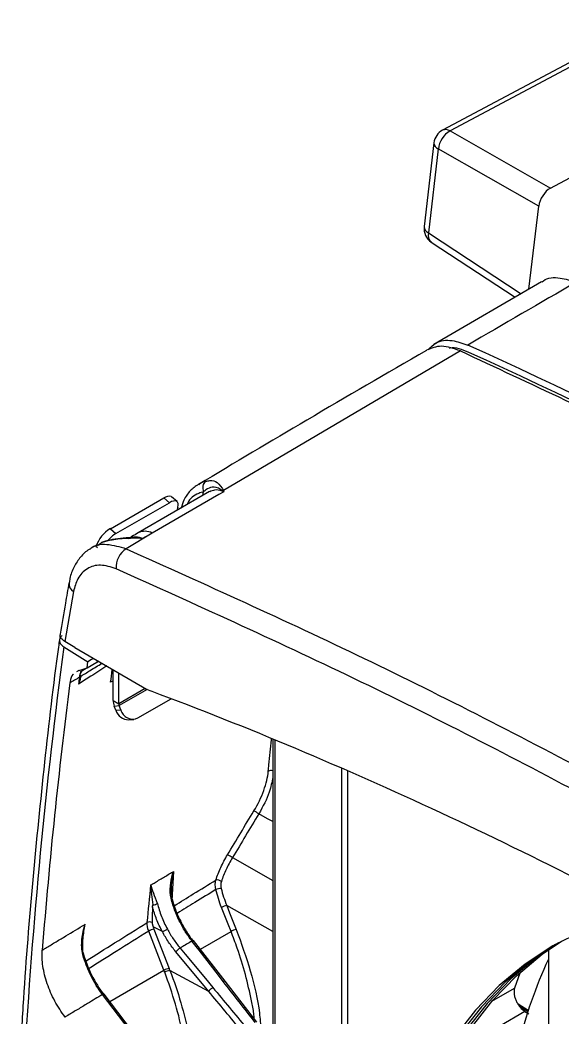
# Model space of a CAD drawing. Extents: x 14.8 to 109.8, y 1.6 to 86.6.
# Drawn here: x 69.444 to 71.452, y 69.885 to 73.575 of the extents above; entities that cross this region are included whole.
import ezdxf

# ---------------------------------------------------------------- set-up
doc = ezdxf.new("R2010")
doc.units = 0
doc.header["$MEASUREMENT"] = 0
doc.layers.add('OBJECT', color=7, linetype='CONTINUOUS')

msp = doc.modelspace()

# ---------------------------------------------------------------- linework, layer by layer
at = {"layer": 'OBJECT'}
for p, q in [((71.774, 73.5755), (71.0085, 73.1671)), ((71.8023, 73.5733), (71.0369, 73.1649)), ((71.4087, 72.9529), (72.0877, 73.3152)), ((71.0369, 73.1649), (71.4087, 72.9529)), ((70.9772, 73.1212), (70.9407, 72.8107)), ((70.9933, 73.0979), (70.9569, 72.7874)), ((71.3651, 72.8859), (70.9933, 73.0979)), ((71.3291, 72.5793), (71.3651, 72.8859)), ((70.9569, 72.7874), (71.3, 72.5624)), ((70.9674, 72.7535), (71.2783, 72.5497)), ((71.3755, 72.6062), (70.9772, 72.3747)), ((71.0752, 72.3507), (70.1976, 71.834)), ((70.1463, 71.83), (69.8815, 71.6771)), ((70.026, 71.7929), (70.0055, 71.811)), ((70.1217, 71.8158), (70.1241, 71.8297)), ((69.7786, 71.6928), (69.9766, 71.8071)), ((69.7991, 71.6747), (69.9971, 71.789)), ((69.9971, 71.789), (69.9766, 71.8071)), ((70.0286, 71.7725), (70.0253, 71.7601)), ((69.7786, 71.6928), (69.7991, 71.6747)), ((69.9333, 71.6764), (69.8371, 71.6187)), ((69.9333, 71.6764), (69.8981, 71.6565)), ((69.7294, 71.6333), (69.7053, 71.6189)), ((69.7316, 71.6217), (69.7252, 71.6274)), ((69.7482, 71.6418), (69.7316, 71.6298)), ((69.642, 71.4597), (69.61, 71.275)), ((69.6469, 71.2535), (69.61, 71.275)), ((69.6066, 71.2556), (69.6958, 71.2003)), ((69.6469, 71.2535), (69.9126, 71.0988)), ((69.6929, 71.1772), (69.6958, 71.2003)), ((69.6929, 71.1772), (69.7291, 71.199)), ((69.7299, 71.2052), (69.7291, 71.199)), ((69.7291, 71.1991), (69.7348, 71.2024)), ((69.662, 71.1684), (69.6535, 71.1624)), ((69.675, 71.1721), (69.6668, 71.1566)), ((69.6669, 71.1632), (69.6894, 71.1762)), ((69.6675, 71.1519), (69.6678, 71.1475)), ((69.7885, 71.0572), (69.7885, 71.1711)), ((69.8097, 71.0449), (69.8097, 71.1587)), ((69.6639, 71.143), (69.6638, 71.1422)), ((69.7885, 71.1295), (69.7797, 71.1242)), ((69.9078, 71.1016), (69.8097, 71.0449)), ((69.915, 71.0979), (69.8111, 71.038)), ((69.7885, 71.0572), (69.8097, 71.0449)), ((69.7928, 71.0364), (69.8111, 71.038)), ((69.7988, 71.0207), (69.7928, 71.0364)), ((69.8172, 71.0224), (69.8111, 71.038)), ((69.8808, 70.9922), (70.0042, 71.0634)), ((69.7988, 71.0207), (69.8172, 71.0224)), ((69.8466, 70.9855), (69.865, 70.9871)), ((70.3798, 70.9131), (70.3798, 69.5082)), ((70.3892, 68.9229), (70.3892, 70.9094)), ((70.6353, 70.8047), (70.6353, 65.9561)), ((70.6565, 70.7952), (70.6565, 65.9683)), ((70.2309, 70.4754), (70.3798, 70.3912)), ((70.0125, 70.4242), (70.0062, 70.3171)), ((69.977, 70.0585), (69.9208, 70.2035)), ((69.9712, 70.2015), (69.9374, 70.2198)), ((69.9402, 70.2104), (69.9965, 70.0654)), ((70.1119, 70.1364), (70.2256, 70.202)), ((70.2033, 70.0187), (70.0871, 70.1683)), ((70.1428, 69.9805), (70.0211, 70.1269)), ((71.4008, 70.134), (71.4008, 69.6751)), ((69.777, 69.943), (69.977, 70.0585)), ((70.1428, 69.9805), (69.9994, 70.0578)), ((71.2956, 70.0474), (71.2753, 69.9924)), ((70.3208, 69.867), (70.2033, 70.0186)), ((69.9828, 69.673), (69.7562, 69.9703)), ((71.1918, 69.9442), (71.2753, 69.9924)), ((71.3262, 69.9098), (71.2888, 69.9329)), ((71.3143, 69.9059), (71.2215, 69.8523)), ((71.3247, 69.9053), (71.2955, 69.9234)), ((71.3143, 69.9059), (71.3282, 69.8973))]:
    msp.add_line(p, q, dxfattribs=at)
at = {"layer": 'OBJECT', "flags": 128}
for points in [[(70.1986, 71.8295), (70.1798, 71.8187), (70.0566, 71.7475), (69.9333, 71.6764)], [(69.9766, 71.8071), (69.9847, 71.8111), (69.992, 71.8134), (69.9984, 71.8138), (70.0034, 71.8125), (70.0055, 71.811)], [(70.0286, 71.7725), (70.0299, 71.78), (70.0295, 71.7863), (70.0275, 71.7911), (70.0239, 71.7943), (70.0188, 71.7957), (70.0125, 71.7952), (70.0052, 71.793), (69.9971, 71.789)], [(69.7167, 71.2129), (69.7092, 71.2084), (69.6958, 71.2003)], [(69.662, 71.1684), (69.6774, 71.1728), (69.6929, 71.1772)], [(70.3798, 70.6086), (70.3609, 70.6192), (70.3287, 70.6375)], [(70.2097, 70.2983), (70.2205, 70.2711), (70.2452, 70.2091)], [(70.3798, 70.2022), (70.3039, 70.2451), (70.2097, 70.2983)], [(70.2256, 70.202), (70.2148, 70.2292), (70.1901, 70.2913)], [(71.7477, 70.2738), (71.6433, 70.2468), (71.527, 70.2037), (71.4173, 70.1484), (71.3145, 70.081), (71.2191, 70.0018), (71.1315, 69.9112), (71.052, 69.8096)], [(70.0806, 70.1667), (70.0825, 70.1677), (70.0842, 70.1684), (70.0856, 70.1687), (70.0865, 70.1687), (70.0871, 70.1683)], [(70.1969, 70.0171), (70.1789, 70.0402), (70.1072, 70.1325), (70.0806, 70.1667)], [(70.8078, 68.6972), (70.8127, 68.8679), (70.8275, 69.0322), (70.852, 69.1894), (70.8861, 69.3388), (70.9298, 69.4798), (70.9827, 69.6118), (71.0448, 69.7341), (71.1157, 69.8463), (71.1951, 69.948), (71.2827, 70.0385), (71.3781, 70.1177), (71.4495, 70.1663)], [(71.4267, 70.1537), (71.3357, 70.0932), (71.2403, 70.0141), (71.1527, 69.9235), (71.0733, 69.8218)], [(71.4387, 70.1605), (71.3569, 70.1055), (71.2615, 70.0263), (71.1739, 69.9357), (71.0945, 69.8341)], [(69.6798, 70.1177), (69.6788, 70.1169), (69.677, 70.1157)], [(70.0367, 70.1406), (70.0555, 70.118), (70.1307, 70.0276), (70.1585, 69.9942)], [(70.1969, 70.0171), (70.1988, 70.018), (70.2005, 70.0187), (70.2018, 70.019), (70.2028, 70.019), (70.2033, 70.0187)], [(69.9762, 69.6715), (69.9585, 69.6947), (69.8878, 69.7876), (69.7497, 69.9688)]]:
    msp.add_lwpolyline(points, dxfattribs=at)
at = {"layer": 'OBJECT'}
for centre, radius, start, end in [((71.0368, 73.1142), 0.06, 118.0805, 173.2981), ((71.0808, 73.0887), 0.0879, 119.9368, 174.0166), ((71.0207, 73.1398), 0.0299, 57.0481, 113.971), ((71.0026, 73.1216), 0.0254, 180.8137, 248.605), ((71.0003, 72.8037), 0.06, 173.2981, 236.7546), ((70.9661, 72.8111), 0.0254, 180.8137, 248.6057), ((70.9885, 72.7787), 0.0328, 164.5823, 230.01), ((70.1512, 71.8439), 0.0307, 127.0524, 207.7025), ((70.2022, 71.7996), 0.0347, 97.6296, 103.5276), ((69.8427, 71.5861), 0.1245, 120.9536, 160.64), ((69.8645, 71.5674), 0.1256, 121.3447, 139.9524), ((69.9067, 71.6264), 0.0567, 61.9786, 116.3261), ((69.8835, 71.5488), 0.084, 123.5529, 182.9351), ((69.6605, 71.4896), 0.0351, 175.0606, 238.3073), ((69.6693, 71.1374), 0.00873, 98.6064, 134.1315), ((69.6646, 71.1444), 0.00164, 189.0243, 243.1379), ((69.8471, 71.0583), 0.0586, 181.1071, 202.0219), ((69.8292, 71.0453), 0.0195, 181.1094, 202.0223), ((69.8464, 71.0352), 0.0497, 196.8825, 270.2399), ((69.8614, 71.0334), 0.0456, 194.0021, 295.2507), ((70.3733, 70.7771), 0.0209, 71.8302, 117.2429), ((70.2431, 70.5122), 0.1517, 55.6729, 63.7099), ((70.1444, 70.3471), 0.1547, 56.0133, 63.8899), ((70.1726, 70.3618), 0.0309, 55.9177, 96.0199), ((70.2063, 70.2337), 0.1291, 97.6677, 106.4437), ((70.2186, 70.2429), 0.0561, 99.1174, 120.5297), ((69.9249, 70.2156), 0.0219, 66.9678, 116.065), ((69.9497, 70.1528), 0.0583, 99.4057, 119.7576), ((70.2541, 70.1537), 0.0561, 99.1191, 120.529), ((70.0689, 70.0881), 0.0616, 121.5149, 140.9188), ((73.1566, 69.3018), 1.9287, 155.5547, 165.6932), ((70.006, 70.0079), 0.0583, 99.4047, 119.7591), ((70.008, 70.0018), 0.0567, 98.7766, 119.7203), ((69.7544, 69.9632), 0.00737, 75.8225, 129.8156), ((70.1906, 69.9417), 0.0616, 121.5136, 140.9203)]:
    msp.add_arc(centre, radius, start, end, dxfattribs=at)
for centre, major_axis, ratio, start_param, end_param in [((71.4071, 72.903), (0.03, 0.052), 0.578007, 0.747774, 2.210814), ((73.6443, 46.5394), (-14.6122, 26.2034), 0.567218, 5.529298, 5.628551), ((69.3357, 69.9871), (-0.5119, 0.8591), 0.609593, 4.434066, 4.442247), ((69.3459, 69.9932), (-0.5194, 0.8721), 0.609118, 4.434204, 4.442385)]:
    msp.add_ellipse(centre, major_axis=major_axis, ratio=ratio, start_param=start_param, end_param=end_param, dxfattribs=at)
for points, knots in [([(71.3764, 72.6049), (71.3784, 72.6068), (71.3952, 72.6228), (71.4399, 72.6251), (71.4835, 72.611), (71.5032, 72.6046)], [0, 0, 0, 0, 0.068382, 0.578316, 1, 1, 1, 1]), ([(71.0752, 72.3507), (71.0511, 72.3591), (71.004, 72.3755), (70.967, 72.3603), (70.9489, 72.3529)], [0, 0, 0, 0, 0.51031, 1, 1, 1, 1]), ([(70.9571, 72.355), (70.9654, 72.364), (70.9877, 72.388), (71.0398, 72.394), (71.083, 72.379), (71.1025, 72.3723)], [0, 0, 0, 0, 0.247087, 0.659031, 1, 1, 1, 1]), ([(71.0342, 72.3607), (71.0352, 72.361), (71.0549, 72.3676), (71.0808, 72.3566), (71.1054, 72.3463)], [0, 0, 0, 0, 0.050091, 1, 1, 1, 1]), ([(70.949, 72.3527), (70.8012, 72.2669), (70.5176, 72.1024), (70.2386, 71.9359), (70.1051, 71.8563)], [0, 0, 0, 0, 0.521394, 1, 1, 1, 1]), ([(71.0752, 72.3507), (71.334, 72.2299), (71.8089, 72.0084), (72.4992, 71.6517), (72.9303, 71.4102), (73.1442, 71.2903)], [0, 0, 0, 0, 0.376504, 0.6906541, 1, 1, 1, 1]), ([(70.105, 71.8571), (70.0944, 71.8495), (70.073, 71.8342), (70.0515, 71.8032), (70.0439, 71.7792), (70.0407, 71.7691)], [0, 0, 0, 0, 0.363978, 0.732218, 1, 1, 1, 1]), ([(70.1059, 71.8551), (70.1081, 71.8573), (70.1154, 71.8646), (70.1256, 71.8668), (70.1327, 71.8684)], [0, 0, 0, 0, 0.298811, 1, 1, 1, 1]), ([(70.194, 71.8333), (70.1916, 71.835), (70.1784, 71.8442), (70.1569, 71.8486), (70.1375, 71.841), (70.127, 71.8321), (70.1241, 71.8297)], [0, 0, 0, 0, 0.098231, 0.529661, 0.86972, 1, 1, 1, 1]), ([(70.1327, 71.8684), (70.1375, 71.8693), (70.1535, 71.8724), (70.1786, 71.8655), (70.1906, 71.8455), (70.1976, 71.834)], [0, 0, 0, 0, 0.152164, 0.51166, 1, 1, 1, 1]), ([(70.1241, 71.8297), (70.118, 71.8276), (70.0944, 71.8197), (70.0708, 71.805), (70.0631, 71.7831), (70.0626, 71.7817)], [0, 0, 0, 0, 0.244504, 0.952211, 1, 1, 1, 1]), ([(70.1986, 71.8295), (70.1967, 71.8303), (70.185, 71.8351), (70.1657, 71.8385), (70.1526, 71.8318), (70.1468, 71.8289)], [0, 0, 0, 0, 0.097877, 0.605635, 1, 1, 1, 1]), ([(70.1986, 71.8295), (70.1985, 71.8296), (70.1981, 71.83), (70.1966, 71.8313), (70.1952, 71.8324), (70.194, 71.8333)], [0, 0, 0, 0, 0.046334, 0.26481, 1, 1, 1, 1]), ([(70.1976, 71.834), (70.1979, 71.8326), (70.1982, 71.8311), (70.1986, 71.8296), (70.1986, 71.8295)], [0, 0, 0, 0, 0.957097, 1, 1, 1, 1]), ([(69.8815, 71.6771), (69.8739, 71.6727), (69.8625, 71.6661), (69.8511, 71.6596), (69.8473, 71.6574)], [0, 0, 0, 0, 0.669439, 1, 1, 1, 1]), ([(69.8475, 71.6561), (69.8532, 71.659), (69.8659, 71.6655), (69.8849, 71.6619), (69.8964, 71.6572), (69.8981, 71.6565)], [0, 0, 0, 0, 0.402755, 0.910348, 1, 1, 1, 1]), ([(69.7046, 71.618), (69.7047, 71.6182), (69.7194, 71.6339), (69.7654, 71.6397), (69.8132, 71.6257), (69.8371, 71.6187)], [0, 0, 0, 0, 0.006098, 0.503062, 1, 1, 1, 1]), ([(69.8577, 71.6601), (69.8437, 71.6593), (69.8148, 71.6576), (69.7766, 71.651), (69.7544, 71.6449), (69.7453, 71.6411), (69.7448, 71.6409)], [0, 0, 0, 0, 0.317519, 0.651962, 0.981107, 1, 1, 1, 1]), ([(69.8981, 71.6565), (69.8979, 71.6565), (69.8811, 71.6575), (69.8412, 71.6576), (69.7866, 71.6526), (69.7597, 71.6451), (69.7482, 71.6418)], [0, 0, 0, 0, 0.0029958, 0.2908798, 0.6972619, 1, 1, 1, 1]), ([(69.8578, 71.6599), (69.8671, 71.6601), (69.879, 71.6603), (69.8923, 71.6578), (69.8962, 71.657), (69.8975, 71.6567), (69.8979, 71.6566), (69.8981, 71.6565)], [0, 0, 0, 0, 0.7115823, 0.9042918, 0.9678901, 0.9893889, 1, 1, 1, 1]), ([(69.7045, 71.6175), (69.7031, 71.6168), (69.6887, 71.6105), (69.6672, 71.5881), (69.643, 71.552), (69.6297, 71.5191), (69.6272, 71.4977), (69.6265, 71.4924)], [0, 0, 0, 0, 0.030986, 0.318019, 0.605075, 0.901739, 1, 1, 1, 1]), ([(69.8371, 71.6187), (70.1305, 71.4865), (70.7179, 71.2219), (71.6009, 70.7698), (72.4834, 70.2786), (73.3398, 69.7594), (74.1718, 69.2194), (74.7082, 68.841), (74.9767, 68.6517)], [0, 0, 0, 0, 0.171879, 0.344058, 0.51475, 0.685735, 0.842753, 1, 1, 1, 1]), ([(69.7996, 71.5445), (69.78, 71.5507), (69.7409, 71.5631), (69.6913, 71.5481), (69.6563, 71.513), (69.6465, 71.4764), (69.642, 71.4597)], [0, 0, 0, 0, 0.260968, 0.521938, 0.782845, 1, 1, 1, 1]), ([(74.9293, 68.5831), (74.6618, 68.7718), (74.1264, 69.1495), (73.2965, 69.6881), (72.4414, 70.2066), (71.5611, 70.6966), (70.6793, 71.1482), (70.093, 71.4123), (69.7996, 71.5445)], [0, 0, 0, 0, 0.157018, 0.314265, 0.484956, 0.655942, 0.827821, 1, 1, 1, 1]), ([(69.6256, 71.4928), (69.6211, 71.4676), (69.6097, 71.4046), (69.5995, 71.3408), (69.5933, 71.3026)], [0, 0, 0, 0, 0.400328, 1, 1, 1, 1]), ([(69.5995, 71.2972), (69.5981, 71.2961), (69.5927, 71.2919), (69.5895, 71.2827), (69.5908, 71.271), (69.5977, 71.2617), (69.6043, 71.2571), (69.6066, 71.2556)], [0, 0, 0, 0, 0.090374, 0.346429, 0.60388, 0.864028, 1, 1, 1, 1]), ([(69.61, 71.275), (69.6057, 71.278), (69.5972, 71.2842), (69.5918, 71.2942), (69.593, 71.3004), (69.5935, 71.3025)], [0, 0, 0, 0, 0.39123, 0.782575, 1, 1, 1, 1]), ([(69.5903, 71.2823), (69.589, 71.2731), (69.5676, 71.124), (69.5338, 70.8282), (69.4902, 70.3943), (69.4603, 70.0297), (69.4478, 69.808), (69.4437, 69.7357)], [0, 0, 0, 0, 0.0184362, 0.2992237, 0.5812541, 0.8633174, 1, 1, 1, 1]), ([(69.7652, 71.1846), (69.7455, 71.1719), (69.7106, 71.1493), (69.6758, 71.1267), (69.6605, 71.1168)], [0, 0, 0, 0, 0.562309, 1, 1, 1, 1]), ([(69.668, 71.146), (69.68, 71.1534), (69.7065, 71.1696), (69.7331, 71.1859), (69.7477, 71.1948)], [0, 0, 0, 0, 0.451696, 1, 1, 1, 1]), ([(69.6423, 71.1543), (69.6415, 71.1538), (69.6341, 71.1489), (69.6309, 71.1354), (69.6291, 71.1235), (69.6288, 71.1218)], [0, 0, 0, 0, 0.101417, 0.87449, 1, 1, 1, 1]), ([(69.668, 71.146), (69.668, 71.1409), (69.6672, 71.1358), (69.6646, 71.1261), (69.6627, 71.1213), (69.6605, 71.1168)], [0, 0, 0, 0, 0.5, 0.5, 1, 1, 1, 1]), ([(69.7797, 71.1242), (69.7817, 71.1396), (69.7837, 71.1557), (69.7858, 71.1718), (69.7859, 71.1726)], [0, 0, 0, 0, 0.953849, 1, 1, 1, 1]), ([(69.9126, 71.0988), (69.9296, 71.0925), (70.1241, 71.0196), (70.4974, 70.87), (71.034, 70.6311), (71.5724, 70.3672), (72.1116, 70.0787), (72.6509, 69.7662), (73.1896, 69.4302), (73.7268, 69.0705), (74.262, 68.6898), (74.6161, 68.4175), (74.7931, 68.2813)], [0, 0, 0, 0, 0.010564, 0.120488, 0.230452, 0.340376, 0.4503, 0.560264, 0.670188, 0.780112, 0.890076, 1, 1, 1, 1]), ([(70.3637, 70.7957), (70.3644, 70.8034), (70.3681, 70.8421), (70.3716, 70.882), (70.3751, 70.9138), (70.3752, 70.915)], [0, 0, 0, 0, 0.194156, 0.97078, 1, 1, 1, 1]), ([(70.3103, 70.6482), (70.3254, 70.6731), (70.3376, 70.6983), (70.3559, 70.7491), (70.3616, 70.7731), (70.3637, 70.7957)], [0, 0, 0, 0, 0.5, 0.5, 1, 1, 1, 1]), ([(70.3798, 70.773), (70.3767, 70.7549), (70.369, 70.7114), (70.3436, 70.6647), (70.3287, 70.6375)], [0, 0, 0, 0, 0.415625, 1, 1, 1, 1]), ([(70.1694, 70.3925), (70.1744, 70.4081), (70.1806, 70.4238), (70.195, 70.455), (70.2033, 70.4706), (70.2125, 70.486)], [0, 0, 0, 0, 0.5, 0.5, 1, 1, 1, 1]), ([(70.2309, 70.4754), (70.2221, 70.4609), (70.2143, 70.4461), (70.2006, 70.4168), (70.1947, 70.4021), (70.1899, 70.3874)], [0, 0, 0, 0, 0.5, 0.5, 1, 1, 1, 1]), ([(69.929, 70.3744), (69.931, 70.3756), (69.933, 70.3768), (69.935, 70.378), (69.9354, 70.3782), (69.9357, 70.3784), (69.9361, 70.3787), (69.9418, 70.382), (69.9474, 70.3854), (69.953, 70.3888), (69.9591, 70.3924), (69.9651, 70.3959), (69.9711, 70.3995), (69.9826, 70.4064), (69.9942, 70.4133), (70.0057, 70.4201), (70.008, 70.4215), (70.0103, 70.4229), (70.0125, 70.4242)], [-0.000260385, -0.000260385, -0.000260385, -0.000260385, -0.000040653, -0.000040653, -0.000040653, 0, 0, 0, 0.000618645, 0.000618645, 0.000618645, 0.001277943, 0.001277943, 0.001277943, 0.00254032, 0.00254032, 0.00254032, 0.002790343, 0.002790343, 0.002790343, 0.002790343]), ([(70.0012, 70.3368), (69.9998, 70.3518), (70.0006, 70.3669), (70.0047, 70.3962), (70.0081, 70.4105), (70.0125, 70.4242)], [0, 0, 0, 0, 0.5, 0.5, 1, 1, 1, 1]), ([(70.0049, 70.343), (70.0045, 70.3568), (70.0052, 70.3706), (70.0079, 70.3978), (70.01, 70.4112), (70.0125, 70.4242)], [0, 0, 0, 0, 0.5, 0.5, 1, 1, 1, 1]), ([(69.9531, 70.3059), (69.9483, 70.3193), (69.9434, 70.3315), (69.9351, 70.3541), (69.9315, 70.3646), (69.929, 70.3744)], [0, 0, 0, 0, 0.5, 0.5, 1, 1, 1, 1]), ([(69.9374, 70.3007), (69.9355, 70.314), (69.9336, 70.3267), (69.9307, 70.3512), (69.9296, 70.363), (69.929, 70.3744)], [0, 0, 0, 0, 0.5, 0.5, 1, 1, 1, 1]), ([(70.0155, 70.2975), (70.0388, 70.312), (70.09, 70.3437), (70.1414, 70.3753), (70.1694, 70.3925)], [0, 0, 0, 0, 0.454768, 1, 1, 1, 1]), ([(70.0049, 70.343), (70.0058, 70.3421), (70.006, 70.3411), (70.0047, 70.3389), (70.0033, 70.3378), (70.0012, 70.3368)], [0, 0, 0, 0, 0.5, 0.5, 1, 1, 1, 1]), ([(70.0341, 70.2409), (70.0264, 70.2567), (70.0199, 70.2726), (70.0089, 70.3048), (70.0044, 70.321), (70.0012, 70.3368)], [0, 0, 0, 0, 0.5, 0.5, 1, 1, 1, 1]), ([(70.0039, 70.3358), (70.0074, 70.3205), (70.012, 70.3049), (70.0229, 70.2742), (70.0293, 70.2589), (70.0367, 70.2437)], [0, 0, 0, 0, 0.5, 0.5, 1, 1, 1, 1]), ([(70.1698, 70.3576), (70.1437, 70.3415), (70.096, 70.3121), (70.0483, 70.2826), (70.0266, 70.2692)], [0, 0, 0, 0, 0.546272, 1, 1, 1, 1]), ([(69.9348, 70.2928), (69.9348, 70.2937), (69.9349, 70.2947), (69.935, 70.2957), (69.9351, 70.2963), (69.9352, 70.297), (69.9354, 70.2976), (69.9355, 70.298), (69.9356, 70.2985), (69.9358, 70.2989), (69.9359, 70.2993), (69.9361, 70.2997), (69.9364, 70.3), (69.9365, 70.3001), (69.9366, 70.3003), (69.9367, 70.3004), (69.9368, 70.3005), (69.9369, 70.3006), (69.9371, 70.3006), (69.9372, 70.3007), (69.9373, 70.3007), (69.9374, 70.3007)], [0, 0, 0, 0, 0.0000934256, 0.0000934256, 0.0000934256, 0.000157362, 0.000157362, 0.000157362, 0.0002010255, 0.0002010255, 0.0002010255, 0.0002422562, 0.0002422562, 0.0002422562, 0.0002596909, 0.0002596909, 0.0002596909, 0.0002736776, 0.0002736776, 0.0002736776, 0.0002816499, 0.0002816499, 0.0002816499, 0.0002816499]), ([(69.9374, 70.3007), (69.94, 70.3008), (69.943, 70.3014), (69.9485, 70.3032), (69.9511, 70.3045), (69.9531, 70.3059)], [0, 0, 0, 0, 0.5, 0.5, 1, 1, 1, 1]), ([(69.9531, 70.3059), (69.9568, 70.2901), (69.9618, 70.274), (69.9741, 70.2422), (69.9814, 70.2265), (69.9898, 70.211)], [0, 0, 0, 0, 0.5, 0.5, 1, 1, 1, 1]), ([(69.9348, 70.2928), (69.9344, 70.2834), (69.9341, 70.2739), (69.9336, 70.255), (69.9334, 70.2455), (69.9335, 70.2358)], [0, 0, 0, 0, 0.5, 0.5, 1, 1, 1, 1]), ([(69.9712, 70.2015), (69.9632, 70.2164), (69.9561, 70.2315), (69.9439, 70.262), (69.9387, 70.2775), (69.9348, 70.2928)], [0, 0, 0, 0, 0.5, 0.5, 1, 1, 1, 1]), ([(69.5263, 70.133), (69.5283, 70.1341), (69.5302, 70.1353), (69.5321, 70.1364), (69.5326, 70.1368), (69.5332, 70.1371), (69.5337, 70.1374), (69.5453, 70.1444), (69.5569, 70.1514), (69.5685, 70.1584), (69.5807, 70.1657), (69.5928, 70.173), (69.605, 70.1803), (69.6286, 70.1945), (69.6521, 70.2087), (69.6757, 70.2228), (69.679, 70.2248), (69.6823, 70.2268), (69.6855, 70.2287)], [-0.000270512, -0.000270512, -0.000270512, -0.000270512, -0.000060236, -0.000060236, -0.000060236, 0, 0, 0, 0.001277733, 0.001277733, 0.001277733, 0.002615701, 0.002615701, 0.002615701, 0.005208095, 0.005208095, 0.005208095, 0.005568898, 0.005568898, 0.005568898, 0.005568898]), ([(69.677, 70.1157), (69.6744, 70.1251), (69.6731, 70.1347), (69.6721, 70.154), (69.6724, 70.1637), (69.6743, 70.1829), (69.6759, 70.1923), (69.68, 70.2108), (69.6826, 70.22), (69.6855, 70.2287)], [0, 0, 0, 0, 0.25, 0.25, 0.5, 0.5, 0.75, 0.75, 1, 1, 1, 1]), ([(69.6779, 70.1227), (69.6768, 70.1316), (69.6764, 70.1406), (69.6764, 70.1585), (69.6768, 70.1675), (69.6791, 70.1943), (69.6819, 70.2118), (69.6855, 70.2287)], [0, 0, 0, 0, 0.25, 0.25, 0.5, 0.5, 1, 1, 1, 1]), ([(69.6891, 70.0934), (69.7242, 70.1155), (69.7995, 70.163), (69.875, 70.2101), (69.9153, 70.2353)], [0, 0, 0, 0, 0.465597, 1, 1, 1, 1]), ([(69.9335, 70.2358), (69.9336, 70.2332), (69.9338, 70.2306), (69.9347, 70.2266), (69.935, 70.2252), (69.9357, 70.2231), (69.9359, 70.2224), (69.9364, 70.2214), (69.9365, 70.221), (69.9369, 70.2203), (69.9371, 70.2199), (69.9374, 70.2198)], [0, 0, 0, 0, 0.5, 0.5, 0.75, 0.75, 0.875, 0.875, 0.9375, 0.9375, 1, 1, 1, 1]), ([(70.0368, 70.2437), (70.0388, 70.2444), (70.0396, 70.2446), (70.0386, 70.2435), (70.0367, 70.2423), (70.0341, 70.2409)], [0, 0, 0, 0, 0.5, 0.5, 1, 1, 1, 1]), ([(70.0806, 70.1667), (70.0718, 70.1781), (70.0635, 70.19), (70.0479, 70.2148), (70.0407, 70.2277), (70.0341, 70.2409)], [0, 0, 0, 0, 0.5, 0.5, 1, 1, 1, 1]), ([(70.0368, 70.2437), (70.0438, 70.2297), (70.0515, 70.2161), (70.068, 70.1899), (70.0768, 70.1774), (70.0862, 70.1653)], [0, 0, 0, 0, 0.5, 0.5, 1, 1, 1, 1]), ([(69.9208, 70.2035), (69.8807, 70.1785), (69.8071, 70.1325), (69.7336, 70.0861), (69.7, 70.065)], [0, 0, 0, 0, 0.543851, 1, 1, 1, 1]), ([(69.9714, 70.2015), (69.9714, 70.2015), (69.9714, 70.2015), (69.9714, 70.2015), (69.9713, 70.2015), (69.9713, 70.2015), (69.9713, 70.2015), (69.9713, 70.2015), (69.9713, 70.2015), (69.9712, 70.2015)], [0, 0, 0, 0, 0.000002449261, 0.000002449261, 0.000002449261, 0.000005681212, 0.000005681212, 0.000005681212, 0.000006296913, 0.000006296913, 0.000006296913, 0.000006296913]), ([(69.9714, 70.2015), (69.9736, 70.2024), (69.9768, 70.2039), (69.9836, 70.2075), (69.9871, 70.2094), (69.9898, 70.211)], [0, 0, 0, 0, 0.5, 0.5, 1, 1, 1, 1]), ([(70.0211, 70.1269), (70.0116, 70.1383), (70.0028, 70.1502), (69.9862, 70.1751), (69.9784, 70.1881), (69.9714, 70.2015)], [0, 0, 0, 0, 0.5, 0.5, 1, 1, 1, 1]), ([(69.9898, 70.211), (69.9964, 70.1984), (70.0037, 70.1861), (70.0194, 70.1626), (70.0278, 70.1514), (70.0367, 70.1406)], [0, 0, 0, 0, 0.5, 0.5, 1, 1, 1, 1]), ([(70.3114, 69.8791), (70.311, 69.8855), (70.3096, 69.907), (70.2922, 69.9938), (70.2664, 70.0957), (70.2334, 70.1815), (70.2256, 70.202)], [0, 0, 0, 0, 0.062984, 0.212175, 0.812229, 1, 1, 1, 1]), ([(70.2452, 70.2091), (70.2635, 70.158), (70.3007, 70.0544), (70.3301, 69.9285), (70.3344, 69.8592), (70.3357, 69.8386)], [0, 0, 0, 0, 0.405871, 0.823511, 1, 1, 1, 1]), ([(70.0806, 70.1667), (70.0738, 70.1627), (70.067, 70.1586), (70.0601, 70.1546), (70.0541, 70.151), (70.0481, 70.1474), (70.0421, 70.1438), (70.0403, 70.1427), (70.0385, 70.1417), (70.0367, 70.1406)], [0.000465976, 0.000465976, 0.000465976, 0.000465976, 0.001212319, 0.001212319, 0.001212319, 0.001870898, 0.001870898, 0.001870898, 0.002067405, 0.002067405, 0.002067405, 0.002067405]), ([(69.611, 69.8854), (69.5969, 69.9039), (69.5842, 69.9236), (69.5675, 69.955), (69.5622, 69.9658), (69.5528, 69.9873), (69.5486, 69.9981), (69.5412, 70.0198), (69.5379, 70.0308), (69.5326, 70.0524), (69.5305, 70.0631), (69.5258, 70.0943), (69.5249, 70.1145), (69.5263, 70.133)], [0, 0, 0, 0, 0.25, 0.25, 0.375, 0.375, 0.5, 0.5, 0.625, 0.625, 0.75, 0.75, 1, 1, 1, 1]), ([(69.7497, 69.9688), (69.7332, 69.9906), (69.7188, 70.014), (69.7001, 70.0516), (69.6945, 70.0644), (69.6847, 70.0901), (69.6805, 70.1029), (69.677, 70.1157)], [0, 0, 0, 0, 0.5, 0.5, 0.75, 0.75, 1, 1, 1, 1]), ([(69.6779, 70.1227), (69.6854, 70.0954), (69.6958, 70.0683), (69.7223, 70.015), (69.7377, 69.9902), (69.7553, 69.9671)], [0, 0, 0, 0, 0.5, 0.5, 1, 1, 1, 1]), ([(70.0717, 69.5955), (70.0717, 69.6307), (70.0697, 69.6669), (70.0619, 69.7409), (70.0561, 69.7788), (70.0406, 69.8555), (70.031, 69.8944), (70.0081, 69.9726), (69.9949, 70.0118), (69.9799, 70.051)], [0, 0, 0, 0, 0.25, 0.25, 0.5, 0.5, 0.75, 0.75, 1, 1, 1, 1]), ([(69.9994, 70.0578), (70.0298, 69.9783), (70.0532, 69.8984), (70.0846, 69.7427), (70.0925, 69.667), (70.0925, 69.5958)], [0, 0, 0, 0, 0.5, 0.5, 1, 1, 1, 1]), ([(69.7497, 69.9688), (69.7313, 69.9578), (69.7128, 69.9467), (69.6944, 69.9356), (69.6823, 69.9283), (69.6701, 69.921), (69.658, 69.9137), (69.6458, 69.9063), (69.6336, 69.899), (69.6214, 69.8916), (69.6179, 69.8896), (69.6145, 69.8875), (69.611, 69.8854)], [0.000500382, 0.000500382, 0.000500382, 0.000500382, 0.002527748, 0.002527748, 0.002527748, 0.00386426, 0.00386426, 0.00386426, 0.005208095, 0.005208095, 0.005208095, 0.005588685, 0.005588685, 0.005588685, 0.005588685]), ([(70.2656, 69.833), (70.2247, 69.8821), (70.1837, 69.9313), (70.1428, 69.9805), (70.1428, 69.9805), (70.1428, 69.9805), (70.1428, 69.9805)], [0, 0, 0, 0, 0.00497328, 0.00497328, 0.00497328, 0.00497334, 0.00497334, 0.00497334, 0.00497334]), ([(71.2753, 69.9924), (71.2744, 69.9893), (71.2738, 69.9859), (71.2734, 69.9786), (71.2736, 69.9747), (71.2746, 69.9667), (71.2755, 69.9625), (71.278, 69.954), (71.2796, 69.9498), (71.2833, 69.9415), (71.2855, 69.9374), (71.2903, 69.9296), (71.293, 69.9258), (71.3015, 69.9156), (71.3078, 69.9099), (71.3143, 69.9059)], [0, 0, 0, 0, 0.125, 0.125, 0.25, 0.25, 0.375, 0.375, 0.5, 0.5, 0.625, 0.625, 0.75, 0.75, 1, 1, 1, 1])]:
    msp.add_open_spline(points, degree=3, knots=knots, dxfattribs=at)
for points in [[(71.5032, 72.6046), (71.3693, 72.5273), (71.2357, 72.4499), (71.1025, 72.3723)], [(71.1054, 72.3463), (71.7888, 72.0364), (72.4765, 71.6841), (73.1649, 71.2912)], [(69.6066, 71.2556), (69.5393, 70.7544), (69.4901, 70.239), (69.4591, 69.7107)], [(69.6656, 71.1522), (69.6649, 71.1492), (69.6643, 71.1462), (69.6639, 71.143)], [(69.6668, 71.1566), (69.6664, 71.1552), (69.666, 71.1537), (69.6656, 71.1522)], [(69.6678, 71.1475), (69.6679, 71.147), (69.6679, 71.1465), (69.668, 71.146)], [(69.6288, 71.1218), (69.5871, 70.7979), (69.553, 70.4683), (69.5263, 70.133)], [(69.6639, 71.143), (69.6522, 71.1359), (69.6405, 71.1289), (69.6288, 71.1218)], [(69.6638, 71.1422), (69.6627, 71.1337), (69.6616, 71.1253), (69.6605, 71.1168)], [(70.2125, 70.486), (70.245, 70.5401), (70.2776, 70.5942), (70.3103, 70.6482)], [(70.3287, 70.6375), (70.296, 70.5835), (70.2633, 70.5295), (70.2309, 70.4754)], [(69.9153, 70.2353), (69.9197, 70.2818), (69.9243, 70.3281), (69.929, 70.3744)], [(70.1698, 70.3576), (70.1666, 70.3696), (70.1665, 70.3817), (70.1694, 70.3925)], [(70.1899, 70.3874), (70.1873, 70.3795), (70.187, 70.3705), (70.1891, 70.3617)], [(70.1901, 70.2913), (70.1816, 70.3126), (70.1748, 70.3347), (70.1698, 70.3576)], [(70.1891, 70.3617), (70.1943, 70.3399), (70.2012, 70.3187), (70.2097, 70.2983)], [(69.9208, 70.2035), (69.9164, 70.2146), (69.9145, 70.2257), (69.9153, 70.2353)], [(69.9374, 70.2198), (69.938, 70.2166), (69.939, 70.2135), (69.9402, 70.2104)], [(70.3144, 69.8655), (70.2753, 69.916), (70.2361, 69.9666), (70.1969, 70.0171)], [(70.1585, 69.9942), (70.1993, 69.945), (70.2403, 69.8959), (70.2813, 69.8468)]]:
    msp.add_open_spline(points, degree=3, dxfattribs=at)

doc.saveas('drawing.dxf')
